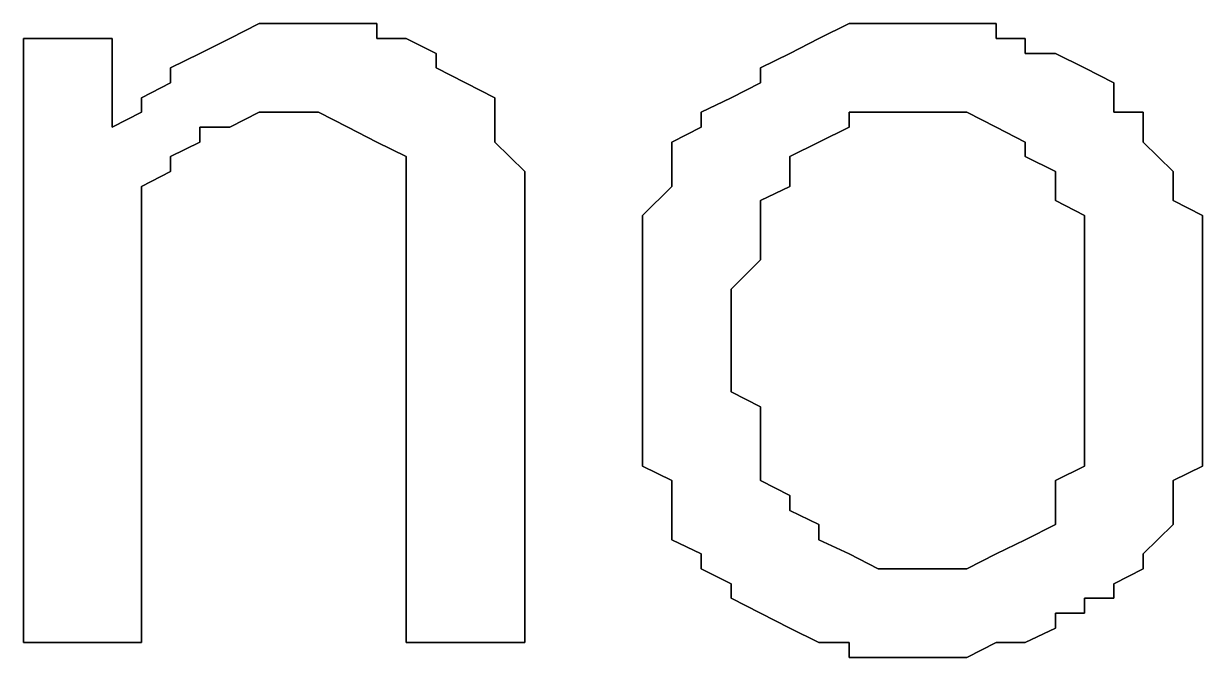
# Model space of a CAD drawing. Header units: metres. Extents: x 2.9 to 42.8, y 1.7 to 28.7.
# Drawn here: x 40.7776 to 40.9187, y 22.0098 to 22.0857 of the extents above; entities that cross this region are included whole.
import ezdxf

# ---------------------------------------------------------------- set-up
doc = ezdxf.new("R2010")
doc.units = ezdxf.units.M
doc.layers.add('GRIS', color=8, linetype='Continuous')

msp = doc.modelspace()

# ---------------------------------------------------------------- linework, layer by layer
at = {"layer": 'GRIS', "lineweight": -3}
for points in [[(40.8058, 22.0857), (40.8023, 22.0839), (40.8058, 22.0857)], [(40.8093, 22.0857), (40.8058, 22.0857), (40.8093, 22.0857)], [(40.8129, 22.0857), (40.8093, 22.0857), (40.8129, 22.0857)], [(40.8164, 22.0857), (40.8129, 22.0857), (40.8164, 22.0857)], [(40.8199, 22.0857), (40.8164, 22.0857), (40.8199, 22.0857)], [(40.8199, 22.0839), (40.8199, 22.0857), (40.8199, 22.0839)], [(40.8764, 22.0857), (40.8728, 22.0839), (40.8764, 22.0857)], [(40.8799, 22.0857), (40.8764, 22.0857), (40.8799, 22.0857)], [(40.8834, 22.0857), (40.8799, 22.0857), (40.8834, 22.0857)], [(40.8869, 22.0857), (40.8834, 22.0857), (40.8869, 22.0857)], [(40.8905, 22.0857), (40.8869, 22.0857), (40.8905, 22.0857)], [(40.894, 22.0857), (40.8905, 22.0857), (40.894, 22.0857)], [(40.894, 22.0839), (40.894, 22.0857), (40.894, 22.0839)], [(40.7882, 22.0839), (40.7776, 22.0839), (40.7882, 22.0839)], [(40.7776, 22.0839), (40.7776, 22.0116), (40.7776, 22.0839)], [(40.7882, 22.0733), (40.7882, 22.0839), (40.7882, 22.0733)], [(40.8023, 22.0839), (40.7987, 22.0821), (40.8023, 22.0839)], [(40.8234, 22.0839), (40.8199, 22.0839), (40.8234, 22.0839)], [(40.827, 22.0821), (40.8234, 22.0839), (40.827, 22.0821)], [(40.8728, 22.0839), (40.8693, 22.0821), (40.8728, 22.0839)], [(40.8975, 22.0839), (40.894, 22.0839), (40.8975, 22.0839)], [(40.8975, 22.0821), (40.8975, 22.0839), (40.8975, 22.0821)], [(40.7987, 22.0821), (40.7952, 22.0804), (40.7987, 22.0821)], [(40.827, 22.0804), (40.827, 22.0821), (40.827, 22.0804)], [(40.8693, 22.0821), (40.8658, 22.0804), (40.8693, 22.0821)], [(40.9011, 22.0821), (40.8975, 22.0821), (40.9011, 22.0821)], [(40.9046, 22.0804), (40.9011, 22.0821), (40.9046, 22.0804)], [(40.7952, 22.0804), (40.7952, 22.0786), (40.7952, 22.0804)], [(40.8305, 22.0786), (40.827, 22.0804), (40.8305, 22.0786)], [(40.8658, 22.0804), (40.8658, 22.0786), (40.8658, 22.0804)], [(40.9081, 22.0786), (40.9046, 22.0804), (40.9081, 22.0786)], [(40.7952, 22.0786), (40.7917, 22.0768), (40.7952, 22.0786)], [(40.834, 22.0768), (40.8305, 22.0786), (40.834, 22.0768)], [(40.8658, 22.0786), (40.8623, 22.0768), (40.8658, 22.0786)], [(40.9081, 22.0768), (40.9081, 22.0786), (40.9081, 22.0768)], [(40.7917, 22.0768), (40.7917, 22.0751), (40.7917, 22.0768)], [(40.834, 22.0751), (40.834, 22.0768), (40.834, 22.0751)], [(40.8623, 22.0768), (40.8587, 22.0751), (40.8623, 22.0768)], [(40.9081, 22.0751), (40.9081, 22.0768), (40.9081, 22.0751)], [(40.7917, 22.0751), (40.7882, 22.0733), (40.7917, 22.0751)], [(40.8023, 22.0733), (40.8058, 22.0751), (40.8023, 22.0733)], [(40.8058, 22.0751), (40.8093, 22.0751), (40.8058, 22.0751)], [(40.8093, 22.0751), (40.8129, 22.0751), (40.8093, 22.0751)], [(40.8129, 22.0751), (40.8164, 22.0733), (40.8129, 22.0751)], [(40.834, 22.0733), (40.834, 22.0751), (40.834, 22.0733)], [(40.8587, 22.0751), (40.8587, 22.0733), (40.8587, 22.0751)], [(40.8764, 22.0733), (40.8764, 22.0751), (40.8764, 22.0733)], [(40.8764, 22.0751), (40.8799, 22.0751), (40.8764, 22.0751)], [(40.8799, 22.0751), (40.8834, 22.0751), (40.8799, 22.0751)], [(40.8834, 22.0751), (40.8869, 22.0751), (40.8834, 22.0751)], [(40.8869, 22.0751), (40.8905, 22.0751), (40.8869, 22.0751)], [(40.8905, 22.0751), (40.894, 22.0733), (40.8905, 22.0751)], [(40.9116, 22.0751), (40.9081, 22.0751), (40.9116, 22.0751)], [(40.9116, 22.0733), (40.9116, 22.0751), (40.9116, 22.0733)], [(40.7987, 22.0715), (40.7987, 22.0733), (40.7987, 22.0715)], [(40.7987, 22.0733), (40.8023, 22.0733), (40.7987, 22.0733)], [(40.8164, 22.0733), (40.8199, 22.0715), (40.8164, 22.0733)], [(40.834, 22.0715), (40.834, 22.0733), (40.834, 22.0715)], [(40.8587, 22.0733), (40.8552, 22.0715), (40.8587, 22.0733)], [(40.8728, 22.0715), (40.8764, 22.0733), (40.8728, 22.0715)], [(40.894, 22.0733), (40.8975, 22.0715), (40.894, 22.0733)], [(40.9116, 22.0715), (40.9116, 22.0733), (40.9116, 22.0715)], [(40.7952, 22.0698), (40.7987, 22.0715), (40.7952, 22.0698)], [(40.8199, 22.0715), (40.8234, 22.0698), (40.8199, 22.0715)], [(40.8376, 22.068), (40.834, 22.0715), (40.8376, 22.068)], [(40.8552, 22.0715), (40.8552, 22.0698), (40.8552, 22.0715)], [(40.8693, 22.0698), (40.8728, 22.0715), (40.8693, 22.0698)], [(40.8975, 22.0715), (40.8975, 22.0698), (40.8975, 22.0715)], [(40.9152, 22.068), (40.9116, 22.0715), (40.9152, 22.068)], [(40.7952, 22.068), (40.7952, 22.0698), (40.7952, 22.068)], [(40.8234, 22.0698), (40.8234, 22.0662), (40.8234, 22.0698)], [(40.8552, 22.0698), (40.8552, 22.068), (40.8552, 22.0698)], [(40.8693, 22.068), (40.8693, 22.0698), (40.8693, 22.068)], [(40.8975, 22.0698), (40.9011, 22.068), (40.8975, 22.0698)], [(40.7917, 22.0662), (40.7952, 22.068), (40.7917, 22.0662)], [(40.8376, 22.0662), (40.8376, 22.068), (40.8376, 22.0662)], [(40.8552, 22.068), (40.8552, 22.0662), (40.8552, 22.068)], [(40.8693, 22.0662), (40.8693, 22.068), (40.8693, 22.0662)], [(40.9011, 22.068), (40.9011, 22.0662), (40.9011, 22.068)], [(40.9152, 22.0662), (40.9152, 22.068), (40.9152, 22.0662)], [(40.7917, 22.0627), (40.7917, 22.0662), (40.7917, 22.0627)], [(40.8234, 22.0662), (40.8234, 22.0645), (40.8234, 22.0662)], [(40.8376, 22.0645), (40.8376, 22.0662), (40.8376, 22.0645)], [(40.8552, 22.0662), (40.8517, 22.0627), (40.8552, 22.0662)], [(40.8658, 22.0645), (40.8693, 22.0662), (40.8658, 22.0645)], [(40.9011, 22.0662), (40.9011, 22.0645), (40.9011, 22.0662)], [(40.9152, 22.0645), (40.9152, 22.0662), (40.9152, 22.0645)], [(40.8234, 22.0645), (40.8234, 22.061), (40.8234, 22.0645)], [(40.8376, 22.0627), (40.8376, 22.0645), (40.8376, 22.0627)], [(40.8658, 22.0627), (40.8658, 22.0645), (40.8658, 22.0627)], [(40.9011, 22.0645), (40.9046, 22.0627), (40.9011, 22.0645)], [(40.9187, 22.0627), (40.9152, 22.0645), (40.9187, 22.0627)], [(40.7917, 22.061), (40.7917, 22.0627), (40.7917, 22.061)], [(40.8376, 22.0592), (40.8376, 22.0627), (40.8376, 22.0592)], [(40.8517, 22.0627), (40.8517, 22.061), (40.8517, 22.0627)], [(40.8658, 22.061), (40.8658, 22.0627), (40.8658, 22.061)], [(40.9046, 22.0627), (40.9046, 22.061), (40.9046, 22.0627)], [(40.9187, 22.061), (40.9187, 22.0627), (40.9187, 22.061)], [(40.7917, 22.0592), (40.7917, 22.061), (40.7917, 22.0592)], [(40.8234, 22.061), (40.8234, 22.0592), (40.8234, 22.061)], [(40.8517, 22.061), (40.8517, 22.0592), (40.8517, 22.061)], [(40.8658, 22.0592), (40.8658, 22.061), (40.8658, 22.0592)], [(40.9046, 22.061), (40.9046, 22.0592), (40.9046, 22.061)], [(40.9187, 22.0574), (40.9187, 22.061), (40.9187, 22.0574)], [(40.7917, 22.0557), (40.7917, 22.0592), (40.7917, 22.0557)], [(40.8234, 22.0592), (40.8234, 22.0557), (40.8234, 22.0592)], [(40.8376, 22.0557), (40.8376, 22.0592), (40.8376, 22.0557)], [(40.8517, 22.0592), (40.8517, 22.0557), (40.8517, 22.0592)], [(40.8658, 22.0574), (40.8658, 22.0592), (40.8658, 22.0574)], [(40.9046, 22.0592), (40.9046, 22.0557), (40.9046, 22.0592)], [(40.8623, 22.0539), (40.8658, 22.0574), (40.8623, 22.0539)], [(40.9187, 22.0557), (40.9187, 22.0574), (40.9187, 22.0557)], [(40.7917, 22.0539), (40.7917, 22.0557), (40.7917, 22.0539)], [(40.8234, 22.0557), (40.8234, 22.0116), (40.8234, 22.0557)], [(40.8376, 22.0116), (40.8376, 22.0557), (40.8376, 22.0116)], [(40.8517, 22.0557), (40.8517, 22.0539), (40.8517, 22.0557)], [(40.9046, 22.0557), (40.9046, 22.0539), (40.9046, 22.0557)], [(40.9187, 22.0521), (40.9187, 22.0557), (40.9187, 22.0521)], [(40.7917, 22.0504), (40.7917, 22.0539), (40.7917, 22.0504)], [(40.8517, 22.0539), (40.8517, 22.0504), (40.8517, 22.0539)], [(40.8623, 22.0521), (40.8623, 22.0539), (40.8623, 22.0521)], [(40.9046, 22.0539), (40.9046, 22.0504), (40.9046, 22.0539)], [(40.8623, 22.0486), (40.8623, 22.0521), (40.8623, 22.0486)], [(40.9187, 22.0504), (40.9187, 22.0521), (40.9187, 22.0504)], [(40.7917, 22.0116), (40.7917, 22.0504), (40.7917, 22.0116)], [(40.8517, 22.0504), (40.8517, 22.0486), (40.8517, 22.0504)], [(40.9046, 22.0504), (40.9046, 22.0486), (40.9046, 22.0504)], [(40.9187, 22.0486), (40.9187, 22.0504), (40.9187, 22.0486)], [(40.8517, 22.0486), (40.8517, 22.0451), (40.8517, 22.0486)], [(40.8623, 22.0451), (40.8623, 22.0486), (40.8623, 22.0451)], [(40.9046, 22.0486), (40.9046, 22.0468), (40.9046, 22.0486)], [(40.9187, 22.0451), (40.9187, 22.0486), (40.9187, 22.0451)], [(40.9046, 22.0468), (40.9046, 22.0433), (40.9046, 22.0468)], [(40.8517, 22.0451), (40.8517, 22.0433), (40.8517, 22.0451)], [(40.8623, 22.0416), (40.8623, 22.0451), (40.8623, 22.0416)], [(40.9187, 22.0433), (40.9187, 22.0451), (40.9187, 22.0433)], [(40.8517, 22.0433), (40.8517, 22.0398), (40.8517, 22.0433)], [(40.9046, 22.0433), (40.9046, 22.0416), (40.9046, 22.0433)], [(40.9187, 22.0398), (40.9187, 22.0433), (40.9187, 22.0398)], [(40.8658, 22.0398), (40.8623, 22.0416), (40.8658, 22.0398)], [(40.9046, 22.0416), (40.9046, 22.038), (40.9046, 22.0416)], [(40.8517, 22.0398), (40.8517, 22.038), (40.8517, 22.0398)], [(40.8658, 22.038), (40.8658, 22.0398), (40.8658, 22.038)], [(40.9187, 22.038), (40.9187, 22.0398), (40.9187, 22.038)], [(40.8517, 22.038), (40.8517, 22.0345), (40.8517, 22.038)], [(40.8658, 22.0345), (40.8658, 22.038), (40.8658, 22.0345)], [(40.9046, 22.038), (40.9046, 22.0363), (40.9046, 22.038)], [(40.9187, 22.0363), (40.9187, 22.038), (40.9187, 22.0363)], [(40.9046, 22.0363), (40.9046, 22.0345), (40.9046, 22.0363)], [(40.9187, 22.0327), (40.9187, 22.0363), (40.9187, 22.0327)], [(40.8517, 22.0345), (40.8517, 22.0327), (40.8517, 22.0345)], [(40.8658, 22.0327), (40.8658, 22.0345), (40.8658, 22.0327)], [(40.9046, 22.0345), (40.9046, 22.0327), (40.9046, 22.0345)], [(40.8517, 22.0327), (40.8552, 22.031), (40.8517, 22.0327)], [(40.8658, 22.031), (40.8658, 22.0327), (40.8658, 22.031)], [(40.9046, 22.0327), (40.9011, 22.031), (40.9046, 22.0327)], [(40.9152, 22.031), (40.9187, 22.0327), (40.9152, 22.031)], [(40.8552, 22.031), (40.8552, 22.0292), (40.8552, 22.031)], [(40.8693, 22.0292), (40.8658, 22.031), (40.8693, 22.0292)], [(40.9011, 22.031), (40.9011, 22.0292), (40.9011, 22.031)], [(40.9152, 22.0292), (40.9152, 22.031), (40.9152, 22.0292)], [(40.8552, 22.0292), (40.8552, 22.0274), (40.8552, 22.0292)], [(40.8693, 22.0274), (40.8693, 22.0292), (40.8693, 22.0274)], [(40.9011, 22.0292), (40.9011, 22.0274), (40.9011, 22.0292)], [(40.9152, 22.0274), (40.9152, 22.0292), (40.9152, 22.0274)], [(40.8552, 22.0274), (40.8552, 22.0239), (40.8552, 22.0274)], [(40.8728, 22.0257), (40.8693, 22.0274), (40.8728, 22.0257)], [(40.9011, 22.0274), (40.9011, 22.0257), (40.9011, 22.0274)], [(40.9152, 22.0257), (40.9152, 22.0274), (40.9152, 22.0257)], [(40.8728, 22.0239), (40.8728, 22.0257), (40.8728, 22.0239)], [(40.9011, 22.0257), (40.8975, 22.0239), (40.9011, 22.0257)], [(40.9116, 22.0222), (40.9152, 22.0257), (40.9116, 22.0222)], [(40.8552, 22.0239), (40.8587, 22.0222), (40.8552, 22.0239)], [(40.8764, 22.0222), (40.8728, 22.0239), (40.8764, 22.0222)], [(40.8975, 22.0239), (40.894, 22.0222), (40.8975, 22.0239)], [(40.8587, 22.0222), (40.8587, 22.0204), (40.8587, 22.0222)], [(40.8799, 22.0204), (40.8764, 22.0222), (40.8799, 22.0204)], [(40.894, 22.0222), (40.8905, 22.0204), (40.894, 22.0222)], [(40.9116, 22.0204), (40.9116, 22.0222), (40.9116, 22.0204)], [(40.8587, 22.0204), (40.8623, 22.0186), (40.8587, 22.0204)], [(40.8834, 22.0204), (40.8799, 22.0204), (40.8834, 22.0204)], [(40.8869, 22.0204), (40.8834, 22.0204), (40.8869, 22.0204)], [(40.8905, 22.0204), (40.8869, 22.0204), (40.8905, 22.0204)], [(40.9081, 22.0186), (40.9116, 22.0204), (40.9081, 22.0186)], [(40.8623, 22.0186), (40.8623, 22.0169), (40.8623, 22.0186)], [(40.9081, 22.0169), (40.9081, 22.0186), (40.9081, 22.0169)], [(40.8623, 22.0169), (40.8658, 22.0151), (40.8623, 22.0169)], [(40.9046, 22.0151), (40.9046, 22.0169), (40.9046, 22.0151)], [(40.9046, 22.0169), (40.9081, 22.0169), (40.9046, 22.0169)], [(40.8658, 22.0151), (40.8693, 22.0133), (40.8658, 22.0151)], [(40.9011, 22.0133), (40.9011, 22.0151), (40.9011, 22.0133)], [(40.9011, 22.0151), (40.9046, 22.0151), (40.9011, 22.0151)], [(40.8693, 22.0133), (40.8728, 22.0116), (40.8693, 22.0133)], [(40.8975, 22.0116), (40.9011, 22.0133), (40.8975, 22.0116)], [(40.7776, 22.0116), (40.7917, 22.0116), (40.7776, 22.0116)], [(40.8234, 22.0116), (40.8376, 22.0116), (40.8234, 22.0116)], [(40.8728, 22.0116), (40.8764, 22.0116), (40.8728, 22.0116)], [(40.8764, 22.0116), (40.8764, 22.0098), (40.8764, 22.0116)], [(40.8905, 22.0098), (40.894, 22.0116), (40.8905, 22.0098)], [(40.894, 22.0116), (40.8975, 22.0116), (40.894, 22.0116)], [(40.8764, 22.0098), (40.8799, 22.0098), (40.8764, 22.0098)], [(40.8799, 22.0098), (40.8834, 22.0098), (40.8799, 22.0098)], [(40.8834, 22.0098), (40.8869, 22.0098), (40.8834, 22.0098)], [(40.8869, 22.0098), (40.8905, 22.0098), (40.8869, 22.0098)]]:
    msp.add_lwpolyline(points, dxfattribs=at)

doc.saveas('drawing.dxf')
